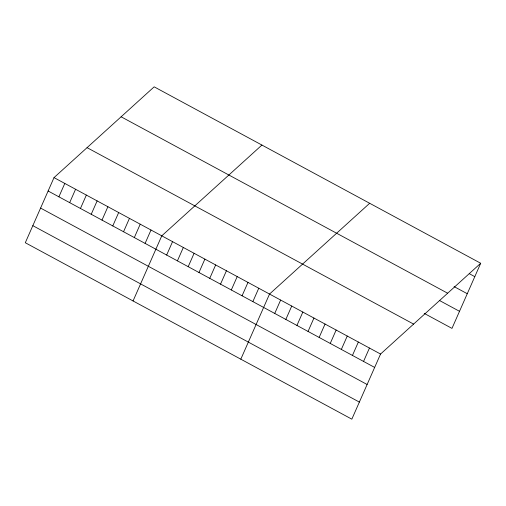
<?xml version="1.0" encoding="UTF-8"?>
<svg xmlns="http://www.w3.org/2000/svg" width="506" height="506" viewBox="0 0 506 506"><rect width="100%" height="100%" fill="white"/><g stroke="black" fill="none" stroke-linecap="round" stroke-linejoin="round"><path stroke-width="0.76" d="M54.022 177.612L25.3 242.735L351.834 419.164L380.556 354.042L480.7 263.265L154.166 86.836L54.022 177.612L380.556 354.042M58.892 196.821L64.8 183.438M69.67 202.64L75.571 189.257M80.448 208.466L86.349 195.082M91.219 214.285L97.127 200.901M101.997 220.11L107.898 206.726M112.775 225.929L118.676 212.545M123.546 231.754L129.447 218.371M134.324 237.573L140.225 224.19M145.095 243.399L151.003 230.015M133.053 300.956L161.775 235.834L261.925 145.058M166.651 255.043L172.552 241.659M177.423 260.862L183.33 247.478M188.2 266.687L194.102 253.304M198.978 272.506L204.879 259.123M209.75 278.332L215.657 264.948M220.527 284.151L226.429 270.767M231.305 289.976L237.206 276.592M242.077 295.795L247.984 282.411M252.855 301.62L258.756 288.237M240.812 359.178L269.534 294.056L369.677 203.279M274.733 313.442L280.634 300.058M285.833 319.438L291.734 306.054M296.933 325.434L302.841 312.05M308.04 331.436L313.941 318.053M319.141 337.432L325.042 324.049M330.241 343.435L336.148 330.045M341.341 349.431L347.249 336.047M352.448 355.427L358.349 342.043M363.548 361.429L369.45 348.046M480.7 263.265L451.978 328.388L424.224 313.391M469.245 273.651L474.799 276.649M454.084 286.598L467.266 293.72M121.117 116.791L447.652 293.221M439.385 300.444L459.511 311.31M87.07 147.657L413.604 324.087M48.121 190.996L374.649 367.426M40.588 208.074L367.122 384.497M32.833 225.663L359.361 402.087"/></g></svg>
